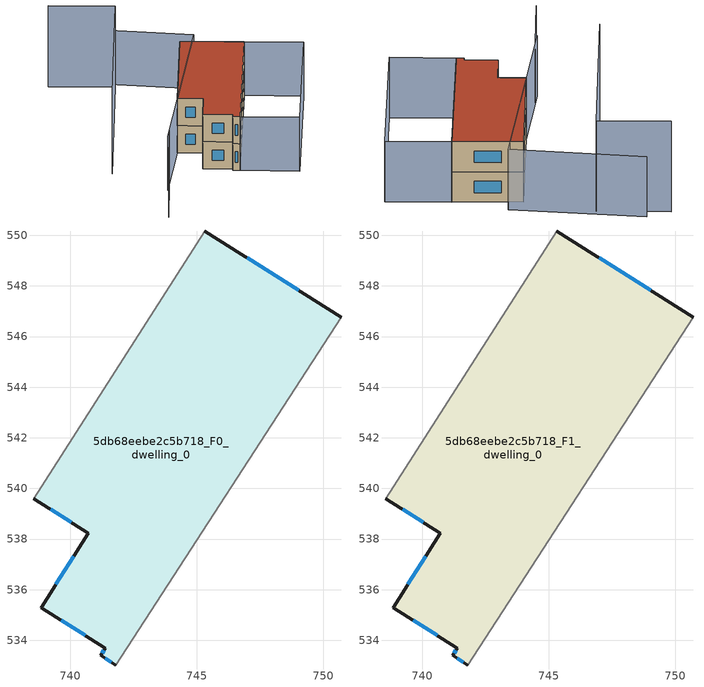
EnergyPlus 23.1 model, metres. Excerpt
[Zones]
5db68eebe2c5b718_F0_dwelling_0
 floor ground (EU_floor_Construction): 750.71,546.77 741.8,533.03 741.2,533.4 741.38,533.69 738.85,535.29 740.71,538.23 738.55,539.59 745.31,550.17 z0
 wall outside (EU_wall_Construction): 738.55,539.59 740.71,538.23 738.85,535.29 741.38,533.69 741.2,533.4 741.8,533.03 / 750.71,546.77 745.31,550.17 z0:3
 wall adiabatic (EU_wall_Construction): 745.31,550.17 738.55,539.59 / 741.8,533.03 750.71,546.77 z0:3
 window (EU_Window_Construction): 740.13,537.31 739.43,536.21 / 739.22,539.17 740.03,538.66 / 749.03,547.83 746.99,549.11 / 741.38,533.28 741.61,533.14 / 741.33,533.6 741.26,533.49 / 739.64,534.79 740.59,534.19 z0.93:2.07
5db68eebe2c5b718_F1_dwelling_0
 floor to 5db68eebe2c5b718_F0_dwelling_0 (EU_floor_Construction): 750.71,546.77 741.8,533.03 741.2,533.4 741.38,533.69 738.85,535.29 740.71,538.23 738.55,539.59 745.31,550.17 z3
 wall outside (EU_wall_Construction): 738.55,539.59 740.71,538.23 738.85,535.29 741.38,533.69 741.2,533.4 741.8,533.03 / 750.71,546.77 745.31,550.17 z3:6
 wall adiabatic (EU_wall_Construction): 745.31,550.17 738.55,539.59 / 741.8,533.03 750.71,546.77 z3:6
 window (EU_Window_Construction): 740.13,537.31 739.43,536.21 / 739.22,539.17 740.03,538.66 / 749.03,547.83 746.99,549.11 / 741.38,533.28 741.61,533.14 / 741.33,533.6 741.26,533.49 / 739.64,534.79 740.59,534.19 z3.93:5.07
 roof outside (EU_roof_Construction): 741.8,533.03 750.71,546.77 745.31,550.17 738.55,539.59 740.71,538.23 738.85,535.29 741.38,533.69 741.2,533.4 z6
shading: 737.53,558.33 747.26,550.69 / 747.26,550.69 733.42,533.07 / 734.25,534.13 730.42,528.05 / 741.8,533.03 750.75,546.83 / 750.75,546.83 755.74,543.59 / 755.74,543.59 746.79,529.79 / 746.79,529.79 741.8,533.03 z0:6; 735.15,558.63 740.77,555.05 / 740.77,555.05 730.62,539.11 z0:9
[Building]
EU S2 Campaign: North Axis=0; Terrain=City; Solar Distribution=FullExterior
[Site:Location]
Montreal-Trudeau.Intl.AP: Latitude=45.4667; Longitude=-73.75; Time Zone=-5; Elevation=36
[SizingPeriod:WeatherFileDays]
AnnualSizingPeriod: Begin Month=1; Begin Day of Month=1; End Month=12; End Day of Month=31; Day of Week for Start Day=Monday; Use Weather File Daylight Saving Period=No; Use Weather File Rain and Snow Indicators=No
[MATERIAL]
EU_InternalMass_Material: Roughness=MediumRough; Thickness=0.1; Conductivity=1; Density=1800; Specific Heat=900; Thermal Absorptance=0.9; Solar Absorptance=0.7; Visible Absorptance=0.7
[MATERIAL:NOMASS] Roughness=MediumRough; Thermal Absorptance=0.9; Solar Absorptance=0.7; Visible Absorptance=0.7
Name | Thermal Resistance
EU_wall_NoMass; EU_floor_NoMass | 1.51479
EU_roof_NoMass | 2.84114
[WINDOWMATERIAL:SIMPLEGLAZINGSYSTEM]
EU_Window_SimpleGlazing: UFactor=3.53504; Solar Heat Gain Coefficient=0.8; Visible Transmittance=0.8
[CONSTRUCTION]
EU_wall_Construction: EU_wall_NoMass
EU_roof_Construction: EU_roof_NoMass
EU_floor_Construction: EU_floor_NoMass
EU_Window_Construction: EU_Window_SimpleGlazing
EU_InternalMass_Construction: EU_InternalMass_Material
[ZONE] Type=1; Multiplier=1; Ceiling Height=autocalculate; Volume=278.429; Floor Area=autocalculate; Part of Total Floor Area=Yes
5db68eebe2c5b718_F0_dwelling_0; 5db68eebe2c5b718_F1_dwelling_0
[INTERNALMASS] Construction=EU_InternalMass_Construction; Surface Area=92.8096
Name | Zone or ZoneList
5db68eebe2c5b718_F0_dwelling_0_EU_InternalMass | 5db68eebe2c5b718_F0_dwelling_0
5db68eebe2c5b718_F1_dwelling_0_EU_InternalMass | 5db68eebe2c5b718_F1_dwelling_0
[OTHEREQUIPMENT] Fuel Type=Electricity; Design Level Calculation Method=Watts/Area; Power per Zone Floor Area=1; Fraction Latent=0; Fraction Radiant=0; Fraction Lost=0; Carbon Dioxide Generation Rate=0; EndUse Subcategory=EU_Step8_InternalGains
Name | Zone or ZoneList or Space or SpaceList | Schedule
EU_Step8_InternalGain_5db68eebe2c5b718_F0_dwelling_0_f000 | 5db68eebe2c5b718_F0_dwelling_0 | EU_Step8_GainSchedule_5db68eebe2c5b718_F0_dwelling_0_f000
EU_Step8_InternalGain_5db68eebe2c5b718_F1_dwelling_0_f000 | 5db68eebe2c5b718_F1_dwelling_0 | EU_Step8_GainSchedule_5db68eebe2c5b718_F1_dwelling_0_f000
[ZONEVENTILATION:DESIGNFLOWRATE] Schedule=EU_AlwaysOn; Design Flow Rate Calculation Method=AirChanges/Hour; Air Changes per Hour=0.775154; Ventilation Type=Natural; Fan Pressure Rise=0; Fan Total Efficiency=1; Constant Term Coefficient=1; Temperature Term Coefficient=0; Velocity Term Coefficient=0; Velocity Squared Term Coefficient=0; Minimum Indoor Temperature=-100; Maximum Indoor Temperature=100; Delta Temperature=-100; Minimum Outdoor Temperature=-100; Maximum Outdoor Temperature=100; Maximum Wind Speed=40
Name | Zone or ZoneList or Space or SpaceList
EU_ConstantAir_5db68eebe2c5b718_F0_dwelling_0 | 5db68eebe2c5b718_F0_dwelling_0
EU_ConstantAir_5db68eebe2c5b718_F1_dwelling_0 | 5db68eebe2c5b718_F1_dwelling_0
[HVACTEMPLATE:THERMOSTAT] Constant Heating Setpoint=20; Constant Cooling Setpoint=50
EU_HeatOnly_5db68eebe2c5b718_F0_dwelling_0; EU_HeatOnly_5db68eebe2c5b718_F1_dwelling_0
[HVACTEMPLATE:ZONE:IDEALLOADSAIRSYSTEM] System Availability Schedule=EU_AlwaysOn; Maximum Heating Supply Air Temperature=50; Minimum Cooling Supply Air Temperature=13; Maximum Heating Supply Air Humidity Ratio=0.0156; Minimum Cooling Supply Air Humidity Ratio=0.0077; Heating Limit=NoLimit; Cooling Limit=NoLimit; Heating Availability Schedule=EU_AlwaysOn; Cooling Availability Schedule=EU_CoolingOff; Dehumidification Control Type=ConstantSensibleHeatRatio; Cooling Sensible Heat Ratio=0.7; Dehumidification Setpoint=60; Humidification Control Type=None; Humidification Setpoint=30; Outdoor Air Method=None; Outdoor Air Flow Rate per Person=0.00944; Outdoor Air Flow Rate per Zone Floor Area=0; Outdoor Air Flow Rate per Zone=0; Demand Controlled Ventilation Type=None; Outdoor Air Economizer Type=NoEconomizer; Heat Recovery Type=None; Sensible Heat Recovery Effectiveness=0.7; Latent Heat Recovery Effectiveness=0.65
Name | Template Thermostat
5db68eebe2c5b718_F0_dwelling_0 | EU_HeatOnly_5db68eebe2c5b718_F0_dwelling_0
5db68eebe2c5b718_F1_dwelling_0 | EU_HeatOnly_5db68eebe2c5b718_F1_dwelling_0
[SIZING:ZONE] Zone Cooling Design Supply Air Temperature Input Method=SupplyAirTemperature; Zone Cooling Design Supply Air Temperature=13; Zone Heating Design Supply Air Temperature Input Method=SupplyAirTemperature; Zone Heating Design Supply Air Temperature=50; Zone Cooling Design Supply Air Humidity Ratio=0.008; Zone Heating Design Supply Air Humidity Ratio=0.008; Cooling Design Air Flow Method=DesignDay; Cooling Design Air Flow Rate=0; Cooling Minimum Air Flow per Zone Floor Area=0.000762; Cooling Minimum Air Flow=0; Cooling Minimum Air Flow Fraction=0.2; Heating Design Air Flow Method=DesignDay; Heating Design Air Flow Rate=0; Heating Maximum Air Flow per Zone Floor Area=0.002032; Heating Maximum Air Flow=0.141576; Heating Maximum Air Flow Fraction=0.3; Account for Dedicated Outdoor Air System=No; Dedicated Outdoor Air System Control Strategy=NeutralSupplyAir; Dedicated Outdoor Air Low Setpoint Temperature for Design=autosize; Dedicated Outdoor Air High Setpoint Temperature for Design=autosize; Zone Load Sizing Method=Sensible Load Only No Latent Load; Zone Latent Cooling Design Supply Air Humidity Ratio Input Method=HumidityRatioDifference; Zone Cooling Design Supply Air Humidity Ratio Difference=0.005; Zone Latent Heating Design Supply Air Humidity Ratio Input Method=HumidityRatioDifference; Zone Humidification Design Supply Air Humidity Ratio Difference=0.005
5db68eebe2c5b718_F0_dwelling_0; 5db68eebe2c5b718_F1_dwelling_0
[SCHEDULE:CONSTANT]
Name | Hourly Value
EU_AlwaysOn | 1
EU_CoolingOff | 0
[SCHEDULE:FILE] Column Number=1; Rows to Skip at Top=0; Number of Hours of Data=8760; Column Separator=Comma; Interpolate to Timestep=No; Minutes per Item=60; Adjust Schedule for Daylight Savings=Yes
Name | File
EU_Step8_GainSchedule_5db68eebe2c5b718_F0_dwelling_0_f000 | ../../schedules/5db68eebe2c5b718/5db68eebe2c5b718_F0_dwelling_0_f000_gain.csv
EU_Step8_GainSchedule_5db68eebe2c5b718_F1_dwelling_0_f000 | ../../schedules/5db68eebe2c5b718/5db68eebe2c5b718_F1_dwelling_0_f000_gain.csv
